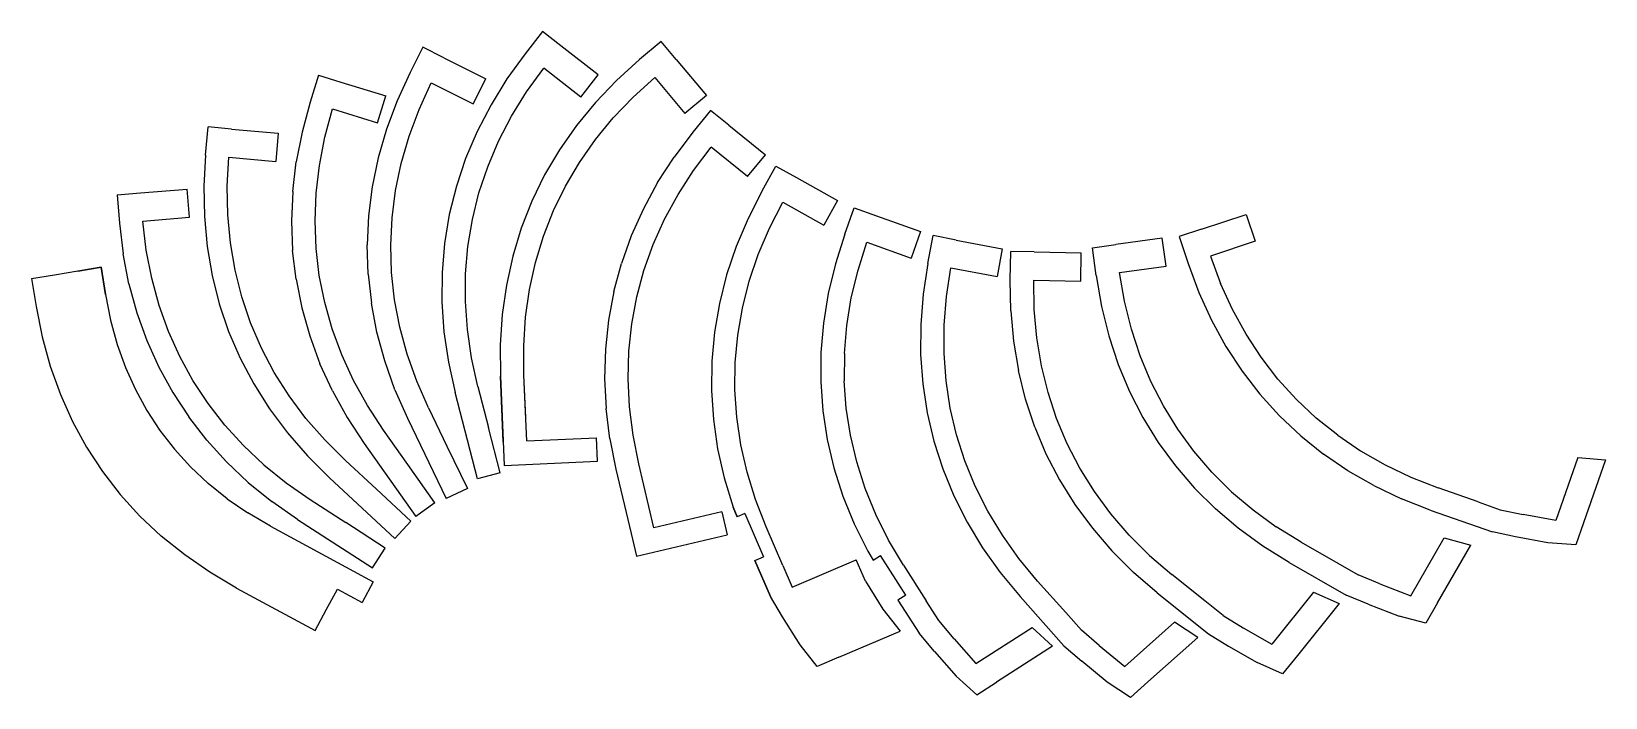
# Model space of a CAD drawing. Header units: millimetres. Extents: x 31087 to 31254, y 459 to 530.
import ezdxf

# ---------------------------------------------------------------- set-up
doc = ezdxf.new("R2010")
doc.units = ezdxf.units.MM
doc.header["$MEASUREMENT"] = 0
for name, color, linetype in [('0_CURVE__017', 254, 'CONTINUOUS'), ('0_CURVE__018', 254, 'CONTINUOUS'), ('0_CURVE__019', 254, 'CONTINUOUS'), ('0_CURVE__020', 254, 'CONTINUOUS'), ('0_CURVE__021', 254, 'CONTINUOUS'), ('0_CURVE__022', 254, 'CONTINUOUS'), ('0_CURVE__023', 254, 'CONTINUOUS'), ('0_CURVE__024', 254, 'CONTINUOUS'), ('0_CURVE__025', 254, 'CONTINUOUS'), ('0_CURVE__026', 254, 'CONTINUOUS'), ('0_CURVE__027', 254, 'CONTINUOUS'), ('0_CURVE__028', 254, 'CONTINUOUS'), ('0_CURVE__029', 254, 'CONTINUOUS'), ('0_CURVE__030', 254, 'CONTINUOUS')]:
    doc.layers.add(name, color=color, linetype=linetype)

msp = doc.modelspace()

# ---------------------------------------------------------------- linework, layer by layer
at = {"layer": '0_CURVE__017', "color": 254}
for points in [[(31211.32, 508.47), (31216.07, 510.04)], [(31216.07, 510.04), (31217.01, 507.19)], [(31211.32, 508.47), (31208.95, 507.69)], [(31208.95, 507.69), (31209.89, 504.84)], [(31217.01, 507.19), (31212.26, 505.62)], [(31209.89, 504.84), (31211.04, 501.74)], [(31212.26, 505.62), (31213.34, 502.71)], [(31211.04, 501.74), (31212.38, 498.79)], [(31214.6, 499.93), (31213.34, 502.71)], [(31216.05, 497.31), (31214.6, 499.93)], [(31212.38, 498.79), (31213.91, 495.99)], [(31217.66, 494.84), (31216.05, 497.31)], [(31213.91, 495.99), (31215.63, 493.36)], [(31219.45, 492.52), (31217.66, 494.84)], [(31215.63, 493.36), (31217.53, 490.9)], [(31221.41, 490.36), (31219.45, 492.52)], [(31217.53, 490.9), (31219.62, 488.6)], [(31223.53, 488.37), (31221.41, 490.36)], [(31221.87, 486.48), (31219.62, 488.6)], [(31225.81, 486.54), (31223.53, 488.37)], [(31221.87, 486.48), (31224.3, 484.54)], [(31225.81, 486.54), (31228.25, 484.88)], [(31226.9, 482.77), (31224.3, 484.54)], [(31228.25, 484.88), (31230.85, 483.39)], [(31229.66, 481.18), (31226.9, 482.77)], [(31230.85, 483.39), (31233.6, 482.08)], [(31251.38, 484.17), (31249.03, 477.47)], [(31251.38, 484.17), (31254.32, 483.94)], [(31254.32, 483.94), (31251.98, 477.24)], [(31229.66, 481.18), (31232.59, 479.79)], [(31233.6, 482.08), (31236.5, 480.94)], [(31235.67, 478.58), (31232.59, 479.79)], [(31240.75, 479.45), (31236.5, 480.94)], [(31240.75, 479.45), (31243.11, 478.62)], [(31235.67, 478.58), (31242.28, 476.27)], [(31243.11, 478.62), (31245.57, 478.11)], [(31249.03, 477.47), (31245.57, 478.11)], [(31244.74, 475.75), (31242.28, 476.27)], [(31251.98, 477.24), (31251.15, 474.88)], [(31248.2, 475.11), (31244.74, 475.75)], [(31251.15, 474.88), (31248.2, 475.11)]]:
    msp.add_lwpolyline(points, dxfattribs=at)
at = {"layer": '0_CURVE__018', "color": 254}
for points in [[(31094.15, 504.43), (31091.68, 504.02)], [(31091.68, 504.02), (31094.15, 504.43)], [(31094.15, 504.43), (31094.62, 501.51)], [(31094.62, 501.51), (31094.15, 504.43), (31094.15, 504.43)], [(31086.75, 503.22), (31089.21, 503.62)], [(31086.75, 503.22), (31087.23, 500.26)], [(31089.21, 503.62), (31091.68, 504.03)], [(31094.62, 501.51), (31095.17, 498.79)], [(31087.23, 500.26), (31087.88, 497.01)], [(31095.17, 498.79), (31095.88, 496.21)], [(31087.88, 497.01), (31088.74, 493.89)], [(31095.88, 496.21), (31096.76, 493.75)], [(31088.74, 493.89), (31089.82, 490.89)], [(31096.76, 493.75), (31097.81, 491.41)], [(31097.81, 491.41), (31099.03, 489.18)], [(31089.82, 490.89), (31091.11, 488.02)], [(31091.11, 488.02), (31092.6, 485.29)], [(31099.03, 489.18), (31100.42, 487.06)], [(31100.42, 487.06), (31101.97, 485.06)], [(31092.6, 485.29), (31094.29, 482.7)], [(31101.97, 485.06), (31103.68, 483.18)], [(31094.29, 482.7), (31096.19, 480.25)], [(31105.55, 481.42), (31103.68, 483.18)], [(31107.59, 479.78), (31105.55, 481.42)], [(31096.19, 480.25), (31098.28, 477.94)], [(31107.59, 479.78), (31109.78, 478.27)], [(31100.57, 475.79), (31098.28, 477.94)], [(31109.78, 478.27), (31109.78, 478.27)], [(31112.18, 476.86), (31109.78, 478.27)], [(31112.18, 476.86), (31109.78, 478.27)], [(31112.18, 476.86), (31123.14, 470.95)], [(31103.06, 473.8), (31100.57, 475.79)], [(31105.73, 471.96), (31103.06, 473.8)], [(31108.58, 470.28), (31105.73, 471.96)], [(31123.14, 470.95), (31121.96, 468.75)], [(31108.58, 470.28), (31116.94, 465.77)], [(31118.13, 467.97), (31119.32, 470.17)], [(31119.32, 470.17), (31121.96, 468.75)], [(31116.94, 465.77), (31118.13, 467.97)]]:
    msp.add_lwpolyline(points, dxfattribs=at)
at = {"layer": '0_CURVE__019', "color": 254}
for points in [[(31095.86, 512.12), (31098.35, 512.33)], [(31095.86, 512.12), (31096.11, 509.13)], [(31098.35, 512.33), (31103.33, 512.75)], [(31103.58, 509.76), (31103.33, 512.75)], [(31098.6, 509.34), (31103.58, 509.76)], [(31096.11, 509.13), (31096.5, 505.84)], [(31098.97, 506.25), (31098.6, 509.34)], [(31099.55, 503.26), (31098.97, 506.25)], [(31097.12, 502.66), (31096.5, 505.84)], [(31100.34, 500.37), (31099.55, 503.26)], [(31097.12, 502.66), (31097.96, 499.59)], [(31097.96, 499.59), (31099.02, 496.63)], [(31101.34, 497.59), (31100.34, 500.37)], [(31099.02, 496.63), (31100.3, 493.79)], [(31102.54, 494.92), (31101.34, 497.59)], [(31103.94, 492.37), (31102.54, 494.92)], [(31100.3, 493.79), (31101.79, 491.08)], [(31101.79, 491.08), (31103.49, 488.49)], [(31105.54, 489.93), (31103.94, 492.37)], [(31107.33, 487.62), (31105.54, 489.93)], [(31105.4, 486.03), (31103.49, 488.49)], [(31107.51, 483.7), (31105.4, 486.03)], [(31109.32, 485.44), (31107.33, 487.62)], [(31109.32, 485.44), (31111.5, 483.39)], [(31109.83, 481.52), (31107.51, 483.7)], [(31111.5, 483.39), (31113.87, 481.47)], [(31109.83, 481.52), (31112.35, 479.48)], [(31113.87, 481.47), (31116.42, 479.69)], [(31115.07, 477.59), (31112.35, 479.48)], [(31116.42, 479.69), (31120.2, 477.25)], [(31115.07, 477.59), (31123.05, 472.44)], [(31124.4, 474.54), (31120.2, 477.25)], [(31123.05, 472.44), (31124.4, 474.54)]]:
    msp.add_lwpolyline(points, dxfattribs=at)
at = {"layer": '0_CURVE__020', "color": 254}
for points in [[(31105.28, 516.37), (31105.55, 519.36)], [(31108.04, 519.13), (31105.55, 519.36)], [(31108.04, 519.13), (31113.02, 518.68)], [(31113.02, 518.68), (31112.75, 515.69)], [(31105.28, 516.37), (31105.09, 513.07)], [(31107.59, 513.04), (31107.77, 516.14)], [(31107.77, 516.14), (31112.75, 515.69)], [(31105.09, 513.07), (31105.15, 509.82), (31105.44, 506.65)], [(31107.65, 509.99), (31107.59, 513.04)], [(31107.92, 507.01), (31107.65, 509.99)], [(31105.44, 506.65), (31105.97, 503.56)], [(31108.42, 504.1), (31107.92, 507.01)], [(31105.97, 503.56), (31106.74, 500.54)], [(31109.14, 501.26), (31108.42, 504.1)], [(31110.07, 498.5), (31109.14, 501.26)], [(31106.74, 500.54), (31107.73, 497.6)], [(31111.23, 495.83), (31110.07, 498.5)], [(31107.73, 497.6), (31108.96, 494.76)], [(31108.96, 494.76), (31110.41, 492.01)], [(31112.59, 493.24), (31111.23, 495.83)], [(31114.17, 490.74), (31112.59, 493.24)], [(31110.41, 492.01), (31112.09, 489.35)], [(31112.09, 489.35), (31113.99, 486.8)], [(31115.96, 488.34), (31114.17, 490.74)], [(31117.96, 486.04), (31115.96, 488.34)], [(31113.99, 486.8), (31116.12, 484.35)], [(31120.17, 483.85), (31117.96, 486.04)], [(31116.12, 484.35), (31118.47, 482.02)], [(31120.17, 483.85), (31123.47, 480.79)], [(31118.47, 482.02), (31125.44, 475.56)], [(31127.14, 477.39), (31123.47, 480.79)], [(31125.44, 475.56), (31127.14, 477.39)]]:
    msp.add_lwpolyline(points, dxfattribs=at)
at = {"layer": '0_CURVE__021', "color": 254}
for points in [[(31117.3, 524.87), (31116.41, 522.01)], [(31117.3, 524.87), (31119.68, 524.14)], [(31119.68, 524.14), (31124.46, 522.66)], [(31116.41, 522.01), (31115.55, 518.81)], [(31117.99, 518.27), (31118.8, 521.27)], [(31118.8, 521.27), (31123.58, 519.79)], [(31123.58, 519.79), (31124.46, 522.66)], [(31115.55, 518.81), (31114.93, 515.63)], [(31117.41, 515.27), (31117.99, 518.27)], [(31114.56, 512.47), (31114.93, 515.63)], [(31117.06, 512.3), (31117.41, 515.27)], [(31114.56, 512.47), (31114.43, 509.33)], [(31116.94, 509.35), (31117.06, 512.3)], [(31114.43, 509.33), (31114.55, 506.22)], [(31117.05, 506.42), (31116.94, 509.35)], [(31114.91, 503.14), (31114.55, 506.22)], [(31117.39, 503.53), (31117.05, 506.42)], [(31114.91, 503.14), (31115.52, 500.1)], [(31117.96, 500.68), (31117.39, 503.53)], [(31115.52, 500.1), (31116.37, 497.11)], [(31118.76, 497.86), (31117.96, 500.68)], [(31119.79, 495.09), (31118.76, 497.86)], [(31116.37, 497.11), (31117.46, 494.16)], [(31121.04, 492.37), (31119.79, 495.09)], [(31118.8, 491.27), (31117.46, 494.16)], [(31118.8, 491.27), (31120.37, 488.43)], [(31122.52, 489.71), (31121.04, 492.37)], [(31124.22, 487.1), (31122.52, 489.71)], [(31120.37, 488.43), (31122.18, 485.66)], [(31126.82, 483.43), (31124.22, 487.1)], [(31122.18, 485.66), (31127.66, 477.9)], [(31129.7, 479.34), (31126.82, 483.43)], [(31129.7, 479.34), (31127.66, 477.9)]]:
    msp.add_lwpolyline(points, dxfattribs=at)
at = {"layer": '0_CURVE__022', "color": 254}
for points in [[(31128.42, 527.84), (31127.07, 525.16)], [(31130.65, 526.72), (31128.42, 527.84)], [(31130.65, 526.72), (31135.12, 524.48)], [(31127.07, 525.16), (31125.69, 522.15)], [(31128.01, 521.21), (31129.31, 524.04)], [(31129.31, 524.04), (31133.78, 521.8)], [(31133.78, 521.8), (31135.12, 524.48)], [(31125.69, 522.15), (31124.56, 519.12)], [(31126.94, 518.36), (31128.01, 521.21)], [(31124.56, 519.12), (31123.67, 516.06)], [(31126.11, 515.48), (31126.94, 518.36)], [(31123.67, 516.06), (31123.03, 512.98)], [(31125.51, 512.59), (31126.11, 515.48)], [(31123.03, 512.98), (31122.64, 509.89)], [(31125.14, 509.69), (31125.51, 512.59)], [(31122.64, 509.89), (31122.49, 506.8)], [(31125, 506.78), (31125.14, 509.69)], [(31122.59, 503.7), (31122.49, 506.8)], [(31125.09, 503.87), (31125, 506.78)], [(31122.59, 503.7), (31122.93, 500.61)], [(31125.41, 500.96), (31125.09, 503.87)], [(31123.52, 497.52), (31122.93, 500.61)], [(31125.97, 498.06), (31125.41, 500.96)], [(31126.76, 495.17), (31125.97, 498.06)], [(31124.36, 494.45), (31123.52, 497.52)], [(31125.44, 491.39), (31124.36, 494.45)], [(31127.78, 492.3), (31126.76, 495.17)], [(31125.44, 491.39), (31126.77, 488.36)], [(31129.03, 489.45), (31127.78, 492.3)], [(31129.03, 489.45), (31130.98, 485.39)], [(31126.77, 488.36), (31130.9, 479.8)], [(31130.98, 485.39), (31133.15, 480.89)], [(31133.15, 480.89), (31130.9, 479.8)]]:
    msp.add_lwpolyline(points, dxfattribs=at)
at = {"layer": '0_CURVE__023', "color": 254}
for points in [[(31141.15, 529.52), (31139.31, 527.15)], [(31143.12, 527.98), (31141.15, 529.52)], [(31147.07, 524.91), (31143.12, 527.98)], [(31139.31, 527.15), (31137.37, 524.47)], [(31139.46, 523.09), (31141.28, 525.61)], [(31145.23, 522.54), (31141.28, 525.61)], [(31145.23, 522.54), (31147.07, 524.91)], [(31137.37, 524.47), (31135.67, 521.71)], [(31137.86, 520.5), (31139.46, 523.09)], [(31135.67, 521.71), (31134.2, 518.88)], [(31136.48, 517.84), (31137.86, 520.5)], [(31134.2, 518.88), (31132.97, 515.99)], [(31135.32, 515.12), (31136.48, 517.84)], [(31132.97, 515.99), (31131.98, 513.04)], [(31134.39, 512.35), (31135.32, 515.12)], [(31131.98, 513.04), (31131.23, 510.03)], [(31133.69, 509.52), (31134.39, 512.35)], [(31131.23, 510.03), (31130.73, 506.97)], [(31133.21, 506.65), (31133.69, 509.52)], [(31130.73, 506.97), (31130.46, 503.87)], [(31132.96, 503.73), (31133.21, 506.65)], [(31130.46, 503.87), (31130.44, 500.73)], [(31132.94, 500.78), (31132.96, 503.73)], [(31130.44, 500.73), (31130.66, 497.55)], [(31133.15, 497.79), (31132.94, 500.78)], [(31133.59, 494.78), (31133.15, 497.79)], [(31130.66, 497.55), (31131.13, 494.34)], [(31134.26, 491.74), (31133.59, 494.78)], [(31131.13, 494.34), (31131.84, 491.11)], [(31134.22, 481.91), (31131.84, 491.11)], [(31134.26, 491.74), (31135.39, 487.38)], [(31136.64, 482.54), (31135.39, 487.38)], [(31136.64, 482.54), (31134.22, 481.91)]]:
    msp.add_lwpolyline(points, dxfattribs=at)
at = {"layer": '0_CURVE__024', "color": 254}
for points in [[(31153.78, 528.46), (31151.49, 526.52)], [(31155.39, 526.54), (31153.78, 528.46)], [(31149.03, 524.3), (31151.49, 526.52)], [(31155.39, 526.54), (31158.61, 522.72)], [(31150.79, 522.52), (31153.1, 524.61)], [(31153.1, 524.61), (31156.32, 520.79)], [(31149.03, 524.3), (31146.79, 521.96)], [(31146.79, 521.96), (31144.77, 519.5)], [(31148.68, 520.32), (31150.79, 522.52)], [(31158.61, 522.72), (31156.32, 520.79)], [(31144.77, 519.5), (31142.96, 516.93)], [(31146.78, 518.01), (31148.68, 520.32)], [(31145.08, 515.59), (31146.78, 518.01)], [(31142.96, 516.93), (31141.38, 514.25)], [(31143.6, 513.07), (31145.08, 515.59)], [(31141.38, 514.25), (31140.02, 511.46)], [(31142.32, 510.45), (31143.6, 513.07)], [(31140.02, 511.46), (31138.89, 508.58)], [(31141.25, 507.74), (31142.32, 510.45)], [(31138.89, 508.58), (31137.98, 505.6)], [(31140.4, 504.94), (31141.25, 507.74)], [(31137.98, 505.6), (31137.31, 502.53)], [(31139.77, 502.06), (31140.4, 504.94)], [(31137.31, 502.53), (31136.86, 499.38)], [(31139.35, 499.1), (31139.77, 502.06)], [(31136.86, 499.38), (31136.65, 496.15)], [(31139.15, 496.05), (31139.35, 499.1)], [(31136.65, 496.15), (31136.67, 492.84)], [(31139.17, 492.94), (31139.15, 496.05)], [(31136.67, 492.84), (31137.08, 483.34)], [(31136.97, 485.84), (31136.67, 492.84)], [(31139.36, 488.45), (31139.17, 492.94)], [(31139.47, 485.95), (31139.17, 492.94)], [(31139.47, 485.95), (31146.89, 486.27)], [(31147, 483.77), (31146.89, 486.27)], [(31137.08, 483.34), (31147, 483.77)]]:
    msp.add_lwpolyline(points, dxfattribs=at)
at = {"layer": '0_CURVE__025', "color": 254}
for points in [[(31159.05, 521.12), (31157.16, 518.79)], [(31161, 519.55), (31159.05, 521.12)], [(31161, 519.55), (31164.88, 516.4)], [(31157.16, 518.79), (31155.17, 516.15)], [(31153.41, 513.43), (31155.17, 516.15)], [(31157.23, 514.73), (31159.11, 517.22)], [(31162.99, 514.07), (31159.11, 517.22)], [(31162.99, 514.07), (31164.88, 516.4)], [(31155.58, 512.17), (31157.23, 514.73)], [(31153.41, 513.43), (31151.89, 510.63)], [(31154.15, 509.54), (31155.58, 512.17)], [(31151.89, 510.63), (31150.6, 507.76)], [(31152.94, 506.85), (31154.15, 509.54)], [(31150.6, 507.76), (31149.55, 504.83)], [(31151.95, 504.09), (31152.94, 506.85)], [(31148.74, 501.84), (31149.55, 504.83)], [(31151.19, 501.28), (31151.95, 504.09)], [(31148.74, 501.84), (31148.17, 498.8)], [(31150.66, 498.42), (31151.19, 501.28)], [(31148.17, 498.8), (31147.85, 495.7)], [(31150.35, 495.51), (31150.66, 498.42)], [(31147.85, 495.7), (31147.76, 492.56)], [(31150.27, 492.56), (31150.35, 495.51)], [(31147.76, 492.56), (31147.92, 489.38)], [(31150.41, 489.57), (31150.27, 492.56)], [(31148.32, 486.16), (31147.92, 489.38)], [(31150.79, 486.54), (31150.41, 489.57)], [(31148.32, 486.16), (31148.97, 482.92)], [(31151.4, 483.49), (31150.79, 486.54)], [(31148.97, 482.92), (31150.58, 476.1)], [(31153.02, 476.68), (31151.4, 483.49)], [(31160.24, 478.39), (31153.02, 476.68)], [(31160.24, 478.39), (31160.82, 475.96)], [(31150.58, 476.1), (31151.16, 473.67)], [(31151.16, 473.67), (31160.82, 475.96)]]:
    msp.add_lwpolyline(points, dxfattribs=at)
at = {"layer": '0_CURVE__026', "color": 254}
for points in [[(31164.54, 512.57), (31166, 515.19)], [(31166, 515.19), (31168.19, 513.97)], [(31168.19, 513.97), (31172.55, 511.54)], [(31164.54, 512.57), (31163.03, 509.62)], [(31165.31, 508.58), (31166.73, 511.35)], [(31166.73, 511.35), (31171.1, 508.92)], [(31172.55, 511.54), (31171.1, 508.92)], [(31163.03, 509.62), (31161.77, 506.64)], [(31164.12, 505.78), (31165.31, 508.58)], [(31161.77, 506.64), (31160.75, 503.62)], [(31163.16, 502.94), (31164.12, 505.78)], [(31160.75, 503.62), (31159.98, 500.58)], [(31162.44, 500.08), (31163.16, 502.94)], [(31159.98, 500.58), (31159.45, 497.51)], [(31161.94, 497.19), (31162.44, 500.08)], [(31159.45, 497.51), (31159.17, 494.42)], [(31161.68, 494.29), (31161.94, 497.19)], [(31159.17, 494.42), (31159.14, 491.32)], [(31161.64, 491.38), (31161.68, 494.29)], [(31159.14, 491.32), (31159.35, 488.22)], [(31161.84, 488.46), (31161.64, 491.38)], [(31159.35, 488.22), (31159.8, 485.11)], [(31162.27, 485.54), (31161.84, 488.46)], [(31159.8, 485.11), (31160.51, 482)], [(31162.93, 482.62), (31162.27, 485.54)], [(31160.51, 482), (31161.46, 478.9)], [(31163.83, 479.7), (31162.93, 482.62)], [(31164.95, 476.8), (31163.83, 479.7)], [(31161.46, 478.9), (31161.87, 477.85)], [(31161.87, 477.85), (31161.46, 478.9)], [(31162.71, 478.21), (31161.87, 477.85)], [(31162.71, 478.21), (31164.68, 473.62)], [(31166.73, 472.67), (31164.95, 476.8)], [(31163.77, 473.23), (31164.68, 473.62)], [(31165.42, 469.39), (31163.77, 473.23)], [(31163.77, 473.23), (31165.42, 469.39)], [(31166.73, 472.67), (31167.72, 470.37)], [(31167.72, 470.37), (31174.54, 473.3)], [(31175.53, 471.01), (31174.54, 473.3)], [(31175.53, 471.01), (31177.4, 468.03)], [(31166.71, 467.22), (31165.42, 469.39)], [(31177.4, 468.03), (31179.22, 465.71)], [(31168.58, 464.24), (31166.71, 467.22)], [(31170.4, 461.92), (31168.58, 464.24)], [(31172.7, 462.91), (31179.22, 465.71)], [(31172.7, 462.91), (31170.4, 461.92)]]:
    msp.add_lwpolyline(points, dxfattribs=at)
at = {"layer": '0_CURVE__027', "color": 254}
for points in [[(31173.34, 507.93), (31174.35, 510.76)], [(31174.35, 510.76), (31176.71, 509.91)], [(31176.71, 509.91), (31181.41, 508.22)], [(31173.34, 507.93), (31172.33, 504.78)], [(31181.41, 508.22), (31180.4, 505.4)], [(31174.75, 504.12), (31175.69, 507.09)], [(31175.69, 507.09), (31180.4, 505.4)], [(31172.33, 504.78), (31171.57, 501.63)], [(31174.03, 501.16), (31174.75, 504.12)], [(31171.57, 501.63), (31171.06, 498.48)], [(31173.55, 498.21), (31174.03, 501.16)], [(31171.06, 498.48), (31170.79, 495.35)], [(31173.3, 495.26), (31173.55, 498.21)], [(31170.79, 495.35), (31170.77, 492.24)], [(31173.3, 495.26), (31173.28, 492.34)], [(31170.77, 492.24), (31171, 489.15)], [(31173.49, 489.43), (31173.28, 492.34)], [(31173.93, 486.55), (31173.49, 489.43)], [(31171, 489.15), (31171.47, 486.09)], [(31171.47, 486.09), (31172.18, 483.06)], [(31174.6, 483.71), (31173.93, 486.55)], [(31172.18, 483.06), (31173.14, 480.07)], [(31175.5, 480.89), (31174.6, 483.71)], [(31173.14, 480.07), (31174.34, 477.12)], [(31176.63, 478.12), (31175.5, 480.89)], [(31177.99, 475.39), (31176.63, 478.12)], [(31174.34, 477.12), (31175.78, 474.21)], [(31179.58, 472.71), (31177.99, 475.39)], [(31175.78, 474.21), (31176.36, 473.24)], [(31176.36, 473.24), (31177.13, 473.74)], [(31179.83, 469.53), (31177.13, 473.74)], [(31179.58, 472.71), (31182, 468.92)], [(31179.83, 469.53), (31178.99, 468.99)], [(31178.99, 468.99), (31181.24, 465.47)], [(31183.35, 466.82), (31182, 468.92)], [(31184.97, 464.89), (31183.35, 466.82)], [(31187.3, 462.26), (31193.28, 466.08)], [(31193.28, 466.08), (31195.46, 464.09)], [(31182.87, 463.54), (31181.24, 465.47)], [(31184.97, 464.89), (31187.3, 462.26)], [(31182.87, 463.54), (31185.2, 460.91)], [(31195.46, 464.09), (31189.48, 460.26)], [(31187.38, 458.91), (31185.2, 460.91)], [(31187.38, 458.91), (31189.48, 460.26)]]:
    msp.add_lwpolyline(points, dxfattribs=at)
at = {"layer": '0_CURVE__028', "color": 254}
for points in [[(31182.17, 504.84), (31182.73, 507.79)], [(31185.19, 507.32), (31182.73, 507.79)], [(31185.19, 507.32), (31190.1, 506.39)], [(31190.1, 506.39), (31189.54, 503.44)], [(31182.17, 504.84), (31181.67, 501.56)], [(31184.16, 501.3), (31184.63, 504.37)], [(31184.63, 504.37), (31189.54, 503.44)], [(31181.67, 501.56), (31181.42, 498.33)], [(31183.92, 498.26), (31184.16, 501.3)], [(31181.42, 498.33), (31181.41, 495.15)], [(31183.91, 495.26), (31183.92, 498.26)], [(31181.41, 495.15), (31181.63, 492.01)], [(31184.12, 492.32), (31183.91, 495.26)], [(31181.63, 492.01), (31182.1, 488.94)], [(31184.56, 489.42), (31184.12, 492.32)], [(31185.23, 486.59), (31184.56, 489.42)], [(31182.1, 488.94), (31182.81, 485.92)], [(31186.12, 483.82), (31185.23, 486.59)], [(31182.81, 485.92), (31183.76, 482.97)], [(31183.76, 482.97), (31184.94, 480.09)], [(31187.23, 481.11), (31186.12, 483.82)], [(31188.56, 478.47), (31187.23, 481.11)], [(31184.94, 480.09), (31186.35, 477.29)], [(31190.11, 475.91), (31188.56, 478.47)], [(31186.35, 477.29), (31188, 474.56)], [(31188, 474.56), (31189.88, 471.92)], [(31191.88, 473.43), (31190.11, 475.91)], [(31193.86, 471.03), (31191.88, 473.43)], [(31189.88, 471.92), (31192, 469.37)], [(31193.86, 471.03), (31196.86, 467.67)], [(31192, 469.37), (31196.65, 464.14)], [(31196.86, 467.67), (31198.52, 465.81)], [(31203.14, 461.92), (31208.44, 466.64)], [(31210.91, 465.01), (31208.44, 466.64)], [(31200.42, 464.16), (31198.52, 465.81)], [(31205.61, 460.3), (31210.91, 465.01)], [(31196.65, 464.14), (31198.56, 462.49)], [(31200.42, 464.16), (31203.14, 461.92)], [(31201.27, 460.26), (31198.56, 462.49)], [(31203.74, 458.63), (31201.27, 460.26)], [(31205.61, 460.3), (31203.74, 458.63)]]:
    msp.add_lwpolyline(points, dxfattribs=at)
at = {"layer": '0_CURVE__029', "color": 254}
for points in [[(31190.95, 503.1), (31191.01, 506.1)], [(31193.51, 506.05), (31191.01, 506.1)], [(31193.51, 506.05), (31198.5, 505.96)], [(31198.45, 502.96), (31198.5, 505.96)], [(31191.01, 499.79), (31190.95, 503.1)], [(31193.5, 499.94), (31193.45, 503.05)], [(31193.45, 503.05), (31198.45, 502.96)], [(31191.01, 499.79), (31191.3, 496.56)], [(31193.78, 496.91), (31193.5, 499.94)], [(31191.3, 496.56), (31191.82, 493.42)], [(31194.27, 493.95), (31193.78, 496.91)], [(31192.57, 490.37), (31191.82, 493.42)], [(31194.97, 491.09), (31194.27, 493.95)], [(31195.89, 488.31), (31194.97, 491.09)], [(31193.55, 487.41), (31192.57, 490.37)], [(31197.02, 485.62), (31195.89, 488.31)], [(31193.55, 487.41), (31194.75, 484.56)], [(31194.75, 484.56), (31196.18, 481.81)], [(31198.36, 483.04), (31197.02, 485.62)], [(31199.91, 480.55), (31198.36, 483.04)], [(31196.18, 481.81), (31197.82, 479.16)], [(31201.66, 478.18), (31199.91, 480.55)], [(31197.82, 479.16), (31199.69, 476.64)], [(31203.62, 475.91), (31201.66, 478.18)], [(31199.69, 476.64), (31201.77, 474.23)], [(31205.78, 473.76), (31203.62, 475.91)], [(31204.07, 471.94), (31201.77, 474.23)], [(31205.78, 473.76), (31208.14, 471.73)], [(31206.58, 469.78), (31204.07, 471.94)], [(31211.65, 468.92), (31208.14, 471.73)], [(31206.58, 469.78), (31212.04, 465.4)], [(31223.25, 469.84), (31218.81, 464.3)], [(31223.25, 469.84), (31225.95, 468.65)], [(31213.61, 467.36), (31211.65, 468.92)], [(31225.95, 468.65), (31221.52, 463.11)], [(31213.61, 467.36), (31215.76, 466.05)], [(31215.76, 466.05), (31218.81, 464.3)], [(31212.04, 465.4), (31214.2, 464.1)], [(31214.2, 464.1), (31217.25, 462.35)], [(31221.52, 463.11), (31219.95, 461.16)], [(31219.95, 461.16), (31217.25, 462.35)]]:
    msp.add_lwpolyline(points, dxfattribs=at)
at = {"layer": '0_CURVE__030', "color": 254}
for points in [[(31199.71, 506.5), (31202.18, 506.84)], [(31200.11, 503.53), (31199.71, 506.5)], [(31207.14, 507.51), (31202.18, 506.84)], [(31207.54, 504.54), (31207.14, 507.51)], [(31202.59, 503.86), (31207.54, 504.54)], [(31200.11, 503.53), (31200.67, 500.26)], [(31203.12, 500.8), (31202.59, 503.86)], [(31200.67, 500.26), (31201.45, 497.12)], [(31203.85, 497.84), (31203.12, 500.8)], [(31204.79, 495), (31203.85, 497.84)], [(31201.45, 497.12), (31202.45, 494.09)], [(31205.93, 492.27), (31204.79, 495)], [(31202.45, 494.09), (31203.66, 491.19)], [(31203.66, 491.19), (31205.08, 488.42)], [(31207.26, 489.67), (31205.93, 492.27)], [(31208.79, 487.19), (31207.26, 489.67)], [(31205.08, 488.42), (31206.71, 485.79)], [(31210.51, 484.84), (31208.79, 487.19)], [(31206.71, 485.79), (31208.54, 483.29)], [(31212.42, 482.62), (31210.51, 484.84)], [(31208.54, 483.29), (31210.57, 480.93)], [(31214.52, 480.54), (31212.42, 482.62)], [(31210.57, 480.93), (31212.8, 478.72)], [(31214.52, 480.54), (31216.8, 478.61)], [(31215.23, 476.66), (31212.8, 478.72)], [(31216.8, 478.61), (31219.27, 476.81)], [(31217.85, 474.75), (31215.23, 476.66)], [(31221.91, 475.17), (31219.27, 476.81)], [(31220.66, 473), (31217.85, 474.75)], [(31221.91, 475.17), (31225.81, 472.93)], [(31233.59, 469.46), (31237.13, 475.62)], [(31236.45, 468.7), (31239.98, 474.86)], [(31237.13, 475.62), (31239.98, 474.86)], [(31220.66, 473), (31226.73, 469.52)], [(31225.81, 472.93), (31227.98, 471.68)], [(31230.31, 470.72), (31227.98, 471.68)], [(31229.06, 468.55), (31226.73, 469.52)], [(31230.31, 470.72), (31233.59, 469.46)], [(31229.06, 468.55), (31232.35, 467.3)], [(31236.45, 468.7), (31235.2, 466.53)], [(31235.2, 466.53), (31232.35, 467.3)]]:
    msp.add_lwpolyline(points, dxfattribs=at)

doc.saveas('drawing.dxf')
